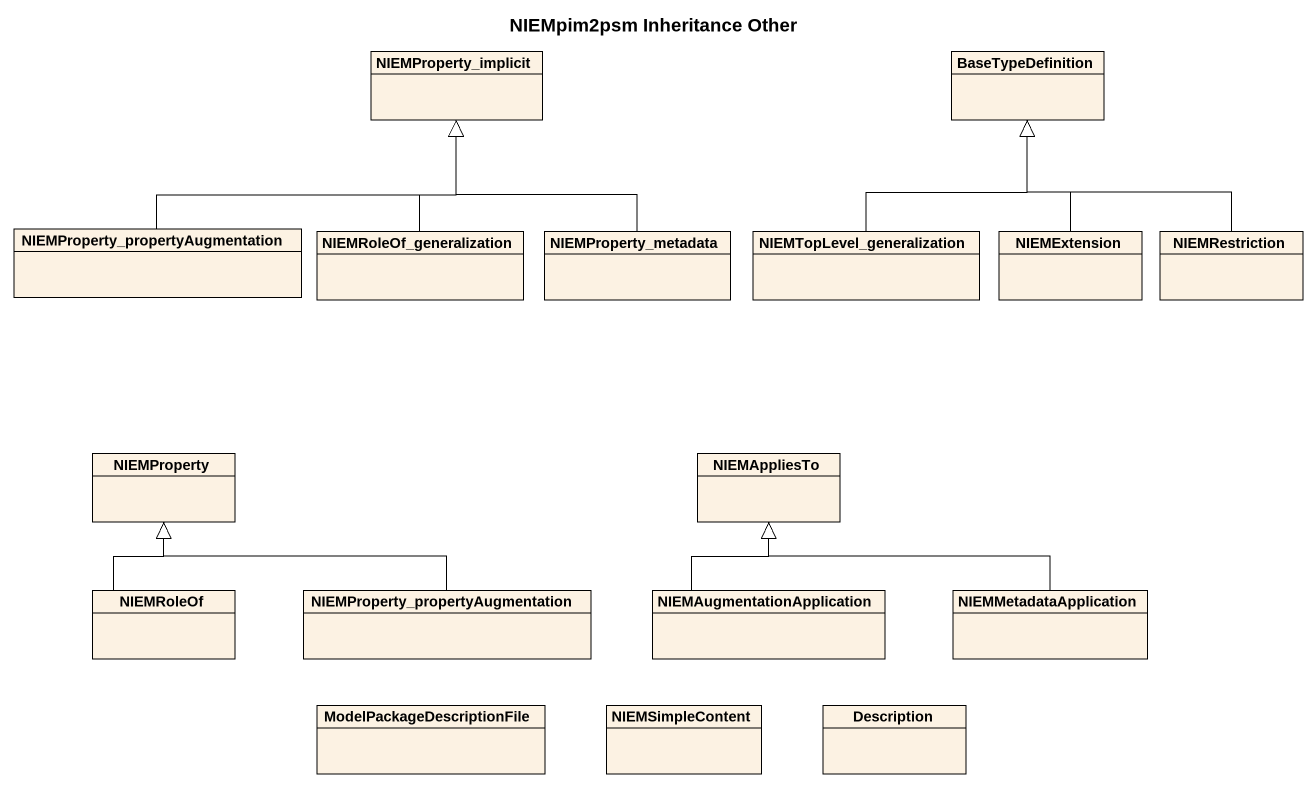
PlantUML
@startuml
title NIEMpim2psm Inheritance Other
hide circle
hide empty members
class NIEMProperty_implicit
class BaseTypeDefinition
class "NIEMProperty_propertyAugmentation" as NIEMProperty
class NIEMRoleOf_generalization
class NIEMProperty_metadata
class NIEMTopLevel_generalization
class NIEMExtension
class NIEMRestriction
class "NIEMProperty" as NIEMProperty_2
class NIEMAppliesTo
class NIEMRoleOf
class "NIEMProperty_propertyAugmentation" as NIEMProperty_3
class NIEMAugmentationApplication
class NIEMMetadataApplication
class ModelPackageDescriptionFile
class NIEMSimpleContent
class Description
NIEMProperty -right-|> NIEMProperty_implicit
NIEMRoleOf_generalization -up-|> NIEMProperty_implicit
NIEMProperty_metadata -up-|> NIEMProperty_implicit
NIEMTopLevel_generalization -up-|> BaseTypeDefinition
NIEMExtension -up-|> BaseTypeDefinition
NIEMRestriction -up-|> BaseTypeDefinition
NIEMRoleOf -up-|> NIEMProperty_2
NIEMProperty_3 -left-|> NIEMProperty_2
NIEMAugmentationApplication -up-|> NIEMAppliesTo
NIEMMetadataApplication -left-|> NIEMAppliesTo
@enduml
